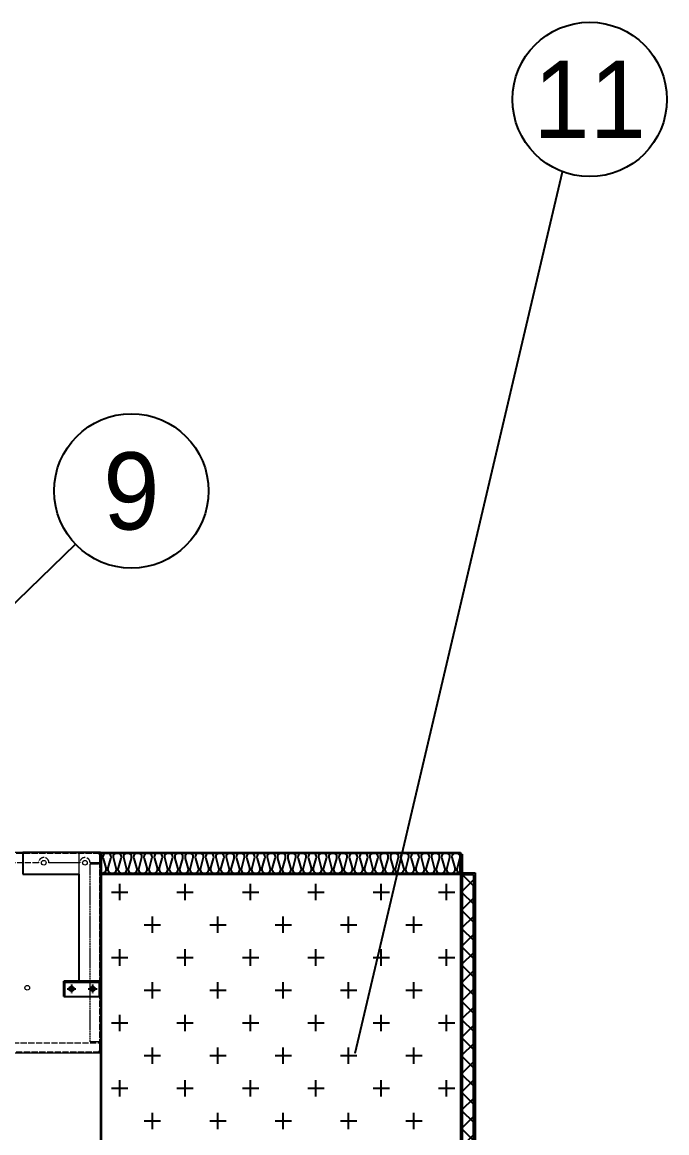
# Model space of a CAD drawing. Header units: millimetres. Extents: x 1817 to 34080, y 1746 to 24560.
# Drawn here: x 18510 to 19763, y 12763 to 14920 of the extents above; entities that cross this region are included whole.
import ezdxf
from ezdxf.enums import TextEntityAlignment as Align

# ---------------------------------------------------------------- set-up
doc = ezdxf.new("R2010")
doc.units = ezdxf.units.MM
doc.linetypes.add('CENTER', pattern=[2, 1.25, -0.25, 0.25, -0.25])
doc.linetypes.add('DASHED', pattern=[15, 12, -3])
for name, color, linetype in [('center', 1, 'CENTER'), ('SMS', 220, 'Continuous'), ('냉각탑_dim', 1, 'Continuous'), ('냉각탑_text', 3, 'Continuous')]:
    doc.layers.add(name, color=color, linetype=linetype)
doc.styles.add('돋움', font='Dotum.ttf')

# ---------------------------------------------------------------- blocks, each defined once
blk = doc.blocks.new('A$C60135176')
at = {"color": 1}
for p, q in [((151, 250), (0, 250)), ((0, 250), (0, 208)), ((151, 0), (151, 250)), ((0, 208), (109, 208)), ((109, 208), (109, 0)), ((109, 0), (151, 0))]:
    blk.add_line(p, q, dxfattribs=at)
blk = doc.blocks.new('A$C506531F9')
for p, q in [((71, 30), (0, 30)), ((0, 0), (0, 30)), ((71, 0), (71, 30)), ((0, 0), (71, 0))]:
    blk.add_line(p, q)
at = {"color": 7}
for p, q in [((2, 28), (69, 28)), ((2, 0), (2, 28)), ((69, 0), (69, 28)), ((0, 0), (71, 0))]:
    blk.add_line(p, q, dxfattribs=at)
for centre, radius in [((15, 15), 4.5), ((15, 15), 4.5), ((15, 15), 3), ((56, 15), 4.5), ((56, 15), 4.5), ((56, 15), 3)]:
    blk.add_circle(centre, radius)
at = {"layer": 'center'}
for p, q in [((15, 23.5), (15, 6.5)), ((56, 23.5), (56, 6.5)), ((6.5, 15), (23.5, 15)), ((47.5, 15), (64.5, 15))]:
    blk.add_line(p, q, dxfattribs=at)
blk = doc.blocks.new('SOUND-IN')
h = blk.add_hatch()
h.set_pattern_fill('CROSS', color=5, scale=10)
h.set_pattern_definition([(0, (273763.22, 183601.135), (63.5, 63.5), [31.75, -95.25]), (90, (273779.095, 183585.26), (-63.5, 63.5), [31.75, -95.25])])
h.paths.add_polyline_path([(957672.9, 172663.3), (956974.5, 172663.3), (956974.5, 169185.3), (957672.9, 169185.3)])
at = {"ltscale": 500}
h = blk.add_hatch(dxfattribs=at)
h.set_pattern_fill('ANSI37', color=251, scale=200)
h.set_pattern_definition([(45, (926298.806, 156596.986), (-17.67767, 17.67767), []), (135, (926298.806, 156596.986), (-17.67767, -17.67767), [])])
h.paths.add_polyline_path([(957697.9, 172040.8), (957697.9, 172662.6), (957676.1, 172662.6), (957676.1, 169148), (957697.9, 169148), (957697.9, 169169.8)])
for p, q in [((956972.9, 172703.3), (956972.9, 172705.3)), ((956972.9, 172705.3), (957672.9, 172705.3)), ((956974.5, 172703.7), (957671.3, 172703.7))]:
    blk.add_line(p, q, dxfattribs=at)
for p, q in [((956972.9, 172705.3), (956972.9, 169105.3)), ((956974.5, 172703.7), (956974.5, 172664.9)), ((957671.3, 172703.7), (957671.3, 172664.9)), ((957672.9, 172705.3), (957672.9, 169105.3)), ((956974.5, 172664.9), (957672.9, 172664.9)), ((956974.5, 172663.3), (957672.9, 172663.3)), ((956974.5, 172663.3), (956974.5, 169185.3)), ((957672.9, 172664.9), (957672.9, 169183.7))]:
    blk.add_line(p, q)
at = {"color": 251, "ltscale": 500}
for p, q in [((957672.9, 172702.3), (957676.1, 172702.3)), ((957672.9, 172702.3), (957672.9, 169108.3)), ((957676.1, 172702.3), (957676.1, 169108.3)), ((957676.1, 172665.8), (957701.1, 172665.8)), ((957676.1, 172662.6), (957697.9, 172662.6)), ((957697.9, 172662.6), (957697.9, 172640.8)), ((957701.1, 172665.8), (957701.1, 172640.8)), ((957697.9, 172640.8), (957701.1, 172640.8)), ((957697.9, 169169.8), (957697.9, 172640.8)), ((957701.1, 172640.8), (957701.1, 169169.8))]:
    blk.add_line(p, q, dxfattribs=at)
at = {"layer": 'SMS', "color": 5, "elevation": 0}
for points in [[(957451.9, 172664.9, -0.420076), (957447.1, 172675.3), (957452.1, 172693.6, 1.449198), (957437.1, 172693.6), (957442.1, 172675.3, -0.524856), (957434.6, 172664.5, -0.524856), (957427.2, 172675.3), (957432.1, 172693.6, 1.449198), (957417.2, 172693.6), (957422.1, 172675.3, -0.524856), (957414.7, 172664.5, -0.524856), (957407.2, 172675.3), (957412.2, 172693.6, 1.449198), (957397.2, 172693.6), (957402.2, 172675.3, -0.524856), (957394.7, 172664.5, -0.524856), (957387.3, 172675.3), (957392.2, 172693.6, 1.449198), (957377.3, 172693.6), (957382.2, 172675.3, -0.524856), (957374.8, 172664.5, -0.524856), (957367.3, 172675.3), (957372.3, 172693.6, 1.449198), (957357.3, 172693.6), (957362.3, 172675.3, -0.524856), (957354.8, 172664.5, -0.524856), (957347.4, 172675.3), (957352.3, 172693.6, 1.449198), (957337.4, 172693.6), (957342.3, 172675.3, -0.524856), (957334.9, 172664.5, -0.524856), (957327.4, 172675.3), (957332.4, 172693.6, 1.449198), (957317.4, 172693.6), (957322.4, 172675.3, -0.524856), (957314.9, 172664.5, -0.524856), (957307.5, 172675.3), (957312.4, 172693.6, 1.449198), (957297.5, 172693.6), (957302.4, 172675.3, -0.524856), (957295, 172664.5, -0.524856), (957287.5, 172675.3), (957292.5, 172693.6, 1.449198), (957277.5, 172693.6), (957282.5, 172675.3, -0.524856), (957275, 172664.5, -0.524856), (957267.6, 172675.3), (957272.5, 172693.6, 1.449198), (957257.6, 172693.6), (957262.5, 172675.3, -0.524856), (957255.1, 172664.5, -0.524856), (957247.6, 172675.3), (957252.6, 172693.6, 1.449198), (957237.6, 172693.6), (957242.6, 172675.3, -0.524856), (957235.1, 172664.5, -0.524856), (957227.7, 172675.3), (957232.6, 172693.6, 1.449198), (957217.7, 172693.6), (957222.6, 172675.3, -0.524856), (957215.2, 172664.5, -0.524856), (957207.7, 172675.3), (957212.7, 172693.6, 1.449198), (957197.7, 172693.6), (957202.7, 172675.3, -0.524856), (957195.2, 172664.5, -0.524856), (957187.8, 172675.3), (957192.7, 172693.6, 1.449198), (957177.8, 172693.6), (957182.7, 172675.3, -0.524856), (957175.3, 172664.5, -0.524856), (957167.8, 172675.3), (957172.8, 172693.6, 1.449198), (957157.8, 172693.6), (957162.8, 172675.3, -0.524856), (957155.3, 172664.5, -0.524856), (957147.9, 172675.3), (957152.8, 172693.6, 1.449198), (957137.9, 172693.6), (957142.8, 172675.3, -0.524856), (957135.4, 172664.5, -0.524856), (957127.9, 172675.3), (957132.9, 172693.6, 1.449198), (957117.9, 172693.6), (957122.9, 172675.3, -0.524856), (957115.4, 172664.5, -0.524856), (957108, 172675.3), (957112.9, 172693.6, 1.449198), (957098, 172693.6), (957102.9, 172675.3, -0.524856), (957095.5, 172664.5, -0.524856), (957088, 172675.3), (957093, 172693.6, 1.449198), (957078, 172693.6), (957083, 172675.3, -0.524856), (957075.5, 172664.5, -0.524856), (957068.1, 172675.3), (957073, 172693.6, 1.449198), (957058.1, 172693.6), (957063, 172675.3, -0.524856), (957055.6, 172664.5, -0.524856), (957048.1, 172675.3), (957053.1, 172693.6, 1.449198), (957038.1, 172693.6), (957043.1, 172675.3, -0.524856), (957035.6, 172664.5, -0.524856), (957028.2, 172675.3), (957033.1, 172693.6, 1.449198), (957018.2, 172693.6), (957023.1, 172675.3, -0.524856), (957015.7, 172664.5, -0.524856), (957008.2, 172675.3), (957013.2, 172693.6, 1.449198), (956998.2, 172693.6), (957003.2, 172675.3, -0.524856), (956995.7, 172664.5, -0.524856), (956988.3, 172675.3), (956993.2, 172693.6, 1.449198), (956978.3, 172693.6), (956983.2, 172675.3, -0.420076), (956978.5, 172664.9, -0.420076)], [(957671.3, 172699.7, 0.968257), (957656.6, 172693.6), (957661.5, 172675.3, -0.524856), (957654.1, 172664.5, -0.524856), (957646.6, 172675.3), (957651.6, 172693.6, 1.449198), (957636.6, 172693.6), (957641.6, 172675.3, -0.524856), (957634.1, 172664.5, -0.524856), (957626.7, 172675.3), (957631.6, 172693.6, 1.449198), (957616.7, 172693.6), (957621.6, 172675.3, -0.524856), (957614.2, 172664.5, -0.524856), (957606.7, 172675.3), (957611.7, 172693.6, 1.449198), (957596.7, 172693.6), (957601.7, 172675.3, -0.524856), (957594.2, 172664.5, -0.524856), (957586.8, 172675.3), (957591.7, 172693.6, 1.449198), (957576.8, 172693.6), (957581.7, 172675.3, -0.524856), (957574.3, 172664.5, -0.524856), (957566.8, 172675.3), (957571.8, 172693.6, 1.449198), (957556.8, 172693.6), (957561.8, 172675.3, -0.524856), (957554.3, 172664.5, -0.524856), (957546.9, 172675.3), (957551.8, 172693.6, 1.449198), (957536.9, 172693.6), (957541.8, 172675.3, -0.524856), (957534.4, 172664.5, -0.524856), (957526.9, 172675.3), (957531.9, 172693.6, 1.449198), (957516.9, 172693.6), (957521.9, 172675.3, -0.524856), (957514.4, 172664.5, -0.524856), (957507, 172675.3), (957511.9, 172693.6, 1.449198), (957497, 172693.6), (957501.9, 172675.3, -0.524856), (957494.5, 172664.5, -0.524856), (957487, 172675.3), (957492, 172693.6, 1.449198), (957477, 172693.6), (957482, 172675.3, -0.524856), (957474.5, 172664.5, -0.524856), (957467.1, 172675.3), (957472, 172693.6, 1.449198), (957457.1, 172693.6), (957462, 172675.3, -0.524856), (957454.6, 172664.5, -0.524856), (957447.1, 172675.3), (957452.1, 172693.6, 1.449198), (957437.1, 172693.6), (957442.1, 172675.3, -0.420076), (957437.3, 172664.9)], [(957671.4, 172664.9, -0.420076), (957666.6, 172675.3), (957671.5, 172693.6)]]:
    blk.add_lwpolyline(points, format="xyb", dxfattribs=at)
blk = doc.blocks.new('1')
at = {"color": 7, "lineweight": 13}
for p, q in [((18660.2, 13307.8), (16163.6, 13307.8)), ((18619.9, 13304.9), (18619.9, 13057.8)), ((18661.9, 13304.9), (18661.9, 12920.7)), ((18660.2, 13057.8), (18619.9, 13057.8)), ((18660.2, 12917.8), (16163.6, 12917.8))]:
    blk.add_line(p, q, dxfattribs=at)
at = {"color": 7, "linetype": 'DASHED', "lineweight": 13}
for p, q in [((18660.2, 13305.8), (16163.6, 13305.8)), ((18659.9, 13304.9), (18659.9, 12920.7)), ((18541.9, 13287.8), (16713.9, 13287.8)), ((18461.9, 12937.8), (18660.2, 12937.8)), ((18660.2, 12919.8), (16163.6, 12919.8))]:
    blk.add_line(p, q, dxfattribs=at)
at = {"color": 7, "linetype": 'DASHED', "lineweight": 13, "ltscale": 0.00625}
for p, q in [((18602.9, 13305.8), (18602.9, 13307.8)), ((18620.9, 13305.8), (18620.9, 13307.8)), ((18661.9, 13304.9), (18659.9, 13304.9)), ((18661.9, 13285.8), (18659.9, 13285.8)), ((18661.9, 13262.3), (18659.9, 13262.3)), ((18661.9, 13253.3), (18659.9, 13253.3)), ((18661.9, 13162.3), (18659.9, 13162.3)), ((18661.9, 13153.3), (18659.9, 13153.3)), ((18661.9, 13062.3), (18659.9, 13062.3)), ((18661.9, 13053.3), (18659.9, 13053.3)), ((18661.9, 12962.3), (18659.9, 12962.3)), ((18661.9, 12953.3), (18659.9, 12953.3)), ((18661.9, 12939.8), (18659.9, 12939.8)), ((18620.9, 12919.8), (18620.9, 12917.8)), ((18626.9, 12919.8), (18626.9, 12917.8)), ((18661.9, 12920.7), (18659.9, 12920.7))]:
    blk.add_line(p, q, dxfattribs=at)
at = {"color": 7, "linetype": 'DASHED', "lineweight": 13, "ltscale": 0.002219}
for p, q in [((18660.2, 13305.8), (18659.5, 13305.8)), ((18660.2, 12919.8), (18659.5, 12919.8))]:
    blk.add_line(p, q, dxfattribs=at)
at = {"color": 7, "linetype": 'DASHED', "lineweight": 13, "ltscale": 0.002812}
for p, q in [((18659.9, 13304.9), (18659.9, 13305.8)), ((18659.9, 12920.7), (18659.9, 12919.8))]:
    blk.add_line(p, q, dxfattribs=at)
at = {"color": 7, "lineweight": 13, "ltscale": 0.004222}
for p, q in [((18660.2, 13306.4), (18660.2, 13307.8)), ((18660.2, 12919.1), (18660.2, 12917.8))]:
    blk.add_line(p, q, dxfattribs=at)
at = {"color": 7, "lineweight": 13, "ltscale": 0.003766}
for p, q in [((18660.2, 13306.4), (18660.2, 13305.2)), ((18660.2, 12919.1), (18660.2, 12920.3))]:
    blk.add_line(p, q, dxfattribs=at)
at = {"color": 7, "lineweight": 13, "ltscale": 0.002201}
for p, q in [((18660.9, 13305.8), (18660.2, 13305.8)), ((18660.9, 12919.8), (18660.2, 12919.8))]:
    blk.add_line(p, q, dxfattribs=at)
at = {"color": 7, "linetype": 'DASHED', "lineweight": 13, "ltscale": 0.003094}
for p, q in [((18660.2, 13304.4), (18660.2, 13305.3)), ((18660.2, 12921.2), (18660.2, 12920.2))]:
    blk.add_line(p, q, dxfattribs=at)
at = {"color": 7, "linetype": 'DASHED', "lineweight": 13, "ltscale": 0.051875}
for p, q in [((18660.2, 13304.4), (18660.2, 13287.8)), ((18641.9, 13285.8), (18658.5, 13285.8)), ((18658.5, 12939.8), (18641.9, 12939.8)), ((18660.2, 12937.8), (18660.2, 12921.2))]:
    blk.add_line(p, q, dxfattribs=at)
at = {"color": 7, "lineweight": 13, "ltscale": 0.003112}
for p, q in [((18660.9, 13305.8), (18661.9, 13305.8)), ((18660.9, 12919.8), (18661.9, 12919.8))]:
    blk.add_line(p, q, dxfattribs=at)
for p, q in [((18661.9, 13307.8), (18661.9, 9707.8)), ((18663.5, 13306.2), (18663.5, 13267.4)), ((18663.5, 13265.8), (18663.5, 9709.4))]:
    blk.add_line(p, q)
at = {"color": 7, "lineweight": 13, "ltscale": 0.002813}
for p, q in [((18661.9, 13304.9), (18661.9, 13305.8)), ((18661.9, 12920.7), (18661.9, 12919.8))]:
    blk.add_line(p, q, dxfattribs=at)
at = {"color": 7, "linetype": 'DASHED', "lineweight": 13, "ltscale": 0.1875}
blk.add_line((18621.9, 13287.8), (18561.9, 13287.8), dxfattribs=at)
at = {"color": 7, "linetype": 'DASHED', "lineweight": 13, "ltscale": 0.057188}
blk.add_line((18660.2, 13287.8), (18641.9, 13287.8), dxfattribs=at)
at = {"color": 7, "linetype": 'DASHED', "lineweight": 13, "ltscale": 0.298983}
blk.add_line((18641.9, 12939.8), (18641.9, 13285.8), dxfattribs=at)
at = {"color": 7, "linetype": 'DASHED', "lineweight": 13, "ltscale": 0.004375}
for p, q in [((18659.9, 13285.8), (18658.5, 13285.8)), ((18659.9, 12939.8), (18658.5, 12939.8))]:
    blk.add_line(p, q, dxfattribs=at)
at = {"color": 7, "lineweight": 13}
for centre in [(18551.9, 13287.8), (18631.9, 13287.8), (18519.9, 13044.9)]:
    blk.add_circle(centre, 4.5, dxfattribs=at)
at = {"color": 7, "linetype": 'DASHED', "lineweight": 13}
for centre in [(18551.9, 13287.8), (18631.9, 13287.8)]:
    blk.add_arc(centre, 10, 0, 180, dxfattribs=at)
at = {"color": 7, "lineweight": 13}
for points in [[(18660.2, 13306.4), (18659.9, 13306), (18659.5, 13305.6), (18659.2, 13305.2), (18658.9, 13304.8), (18658.5, 13304.4)], [(18660.9, 13305.8), (18660.5, 13305.5), (18660.1, 13305.2), (18659.6, 13304.9), (18659.1, 13304.6), (18658.5, 13304.4)], [(18660.9, 12919.8), (18660.5, 12920), (18660.1, 12920.3), (18659.6, 12920.6), (18659.1, 12920.9), (18658.5, 12921.2)], [(18660.2, 12919.1), (18659.9, 12919.5), (18659.5, 12919.9), (18659.2, 12920.3), (18658.9, 12920.7), (18658.5, 12921.2)]]:
    blk.add_open_spline(points, degree=5, dxfattribs=at)
at = {"color": 7, "linetype": 'DASHED', "lineweight": 13}
for points in [[(18659.5, 13305.8), (18659.4, 13305.5), (18659.2, 13305.2), (18659, 13304.9), (18658.7, 13304.6), (18658.5, 13304.4)], [(18660.2, 13305.2), (18659.9, 13305.1), (18659.5, 13304.9), (18659.2, 13304.7), (18658.9, 13304.5), (18658.5, 13304.4)], [(18659.5, 12919.8), (18659.4, 12920), (18659.2, 12920.3), (18659, 12920.6), (18658.7, 12920.9), (18658.5, 12921.2)], [(18660.2, 12920.3), (18659.9, 12920.5), (18659.5, 12920.6), (18659.2, 12920.8), (18658.9, 12921), (18658.5, 12921.2)]]:
    blk.add_open_spline(points, degree=5, dxfattribs=at)
for name, p in [('A$C60135176', (18510.9, 13057.8)), ('A$C506531F9', (18590.9, 13027.8))]:
    blk.add_blockref(name, p)
at = {"lineweight": 5}
blk.add_blockref('SOUND-IN', (-938311, -159397.6), dxfattribs=at)

msp = doc.modelspace()

# ---------------------------------------------------------------- linework, layer by layer
at = {"layer": '냉각탑_dim', "linetype": 'ByBlock', "lineweight": -2, "elevation": 0}
msp.add_lwpolyline([(19157.3, 12917.8), (19559.8, 14630.1)], dxfattribs=at)
at = {"layer": '냉각탑_dim', "linetype": 'ByBlock', "lineweight": -2}
msp.add_lwpolyline([(17894.4, 13209.4), (18613.7, 13906.3)], dxfattribs=at)
for centre in [(19612.6, 14770.5), (18722.1, 14010)]:
    msp.add_circle(centre, 150, dxfattribs=at)

# ---------------------------------------------------------------- block references
msp.add_blockref('1', (0, 0))

# ---------------------------------------------------------------- texts
at = {"layer": '냉각탑_text', "style": '돋움'}
for s, p in [('11', (19612.6, 14770.5)), ('9', (18722.1, 14010))]:
    msp.add_text(s, height=150, dxfattribs=at).set_placement(p, align=Align.MIDDLE_CENTER)

doc.saveas('drawing.dxf')
